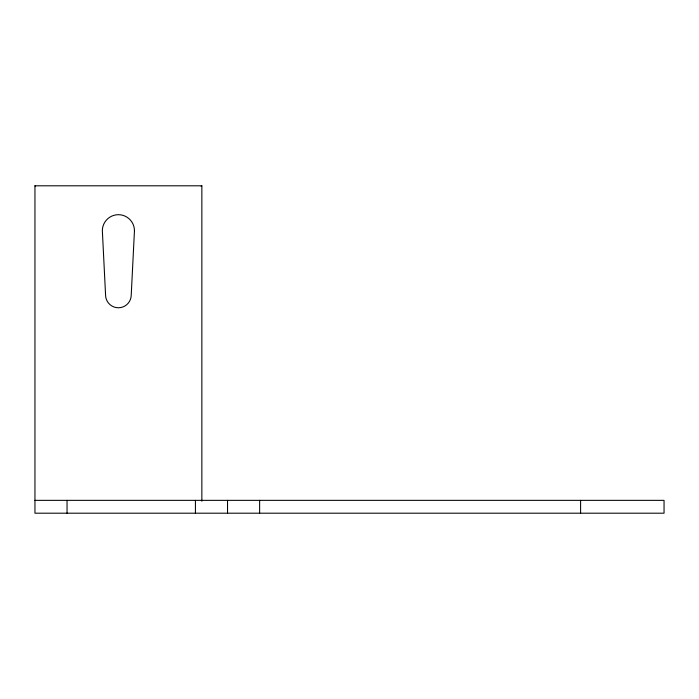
<?xml version="1.0" encoding="UTF-8"?>
<svg xmlns="http://www.w3.org/2000/svg" width="699" height="699" viewBox="0 0 699 699"><rect width="100%" height="100%" fill="white"/><g stroke="black" fill="none" stroke-linecap="round" stroke-linejoin="round"><path stroke-width="1.05" d="M201.198 186.458L201.854 185.803L34.95 185.803L34.95 513.197L664.05 513.197L664.05 500.353L34.95 500.353M34.95 185.803L35.605 186.458M580.598 500.353L580.598 513.197M259.626 500.353L259.626 513.197M227.533 500.353L227.533 513.197M201.854 185.803L201.854 501.192M195.432 500.353L195.432 513.197M67.043 500.353L67.043 513.197M134.453 230.74L131.237 294.934A12.835 12.835 0 0 1 118.402 307.77A12.835 12.835 0 0 1 105.566 294.934L102.351 230.74A16.051 16.051 0 0 1 118.402 214.689A16.051 16.051 0 0 1 134.453 230.74"/></g></svg>
